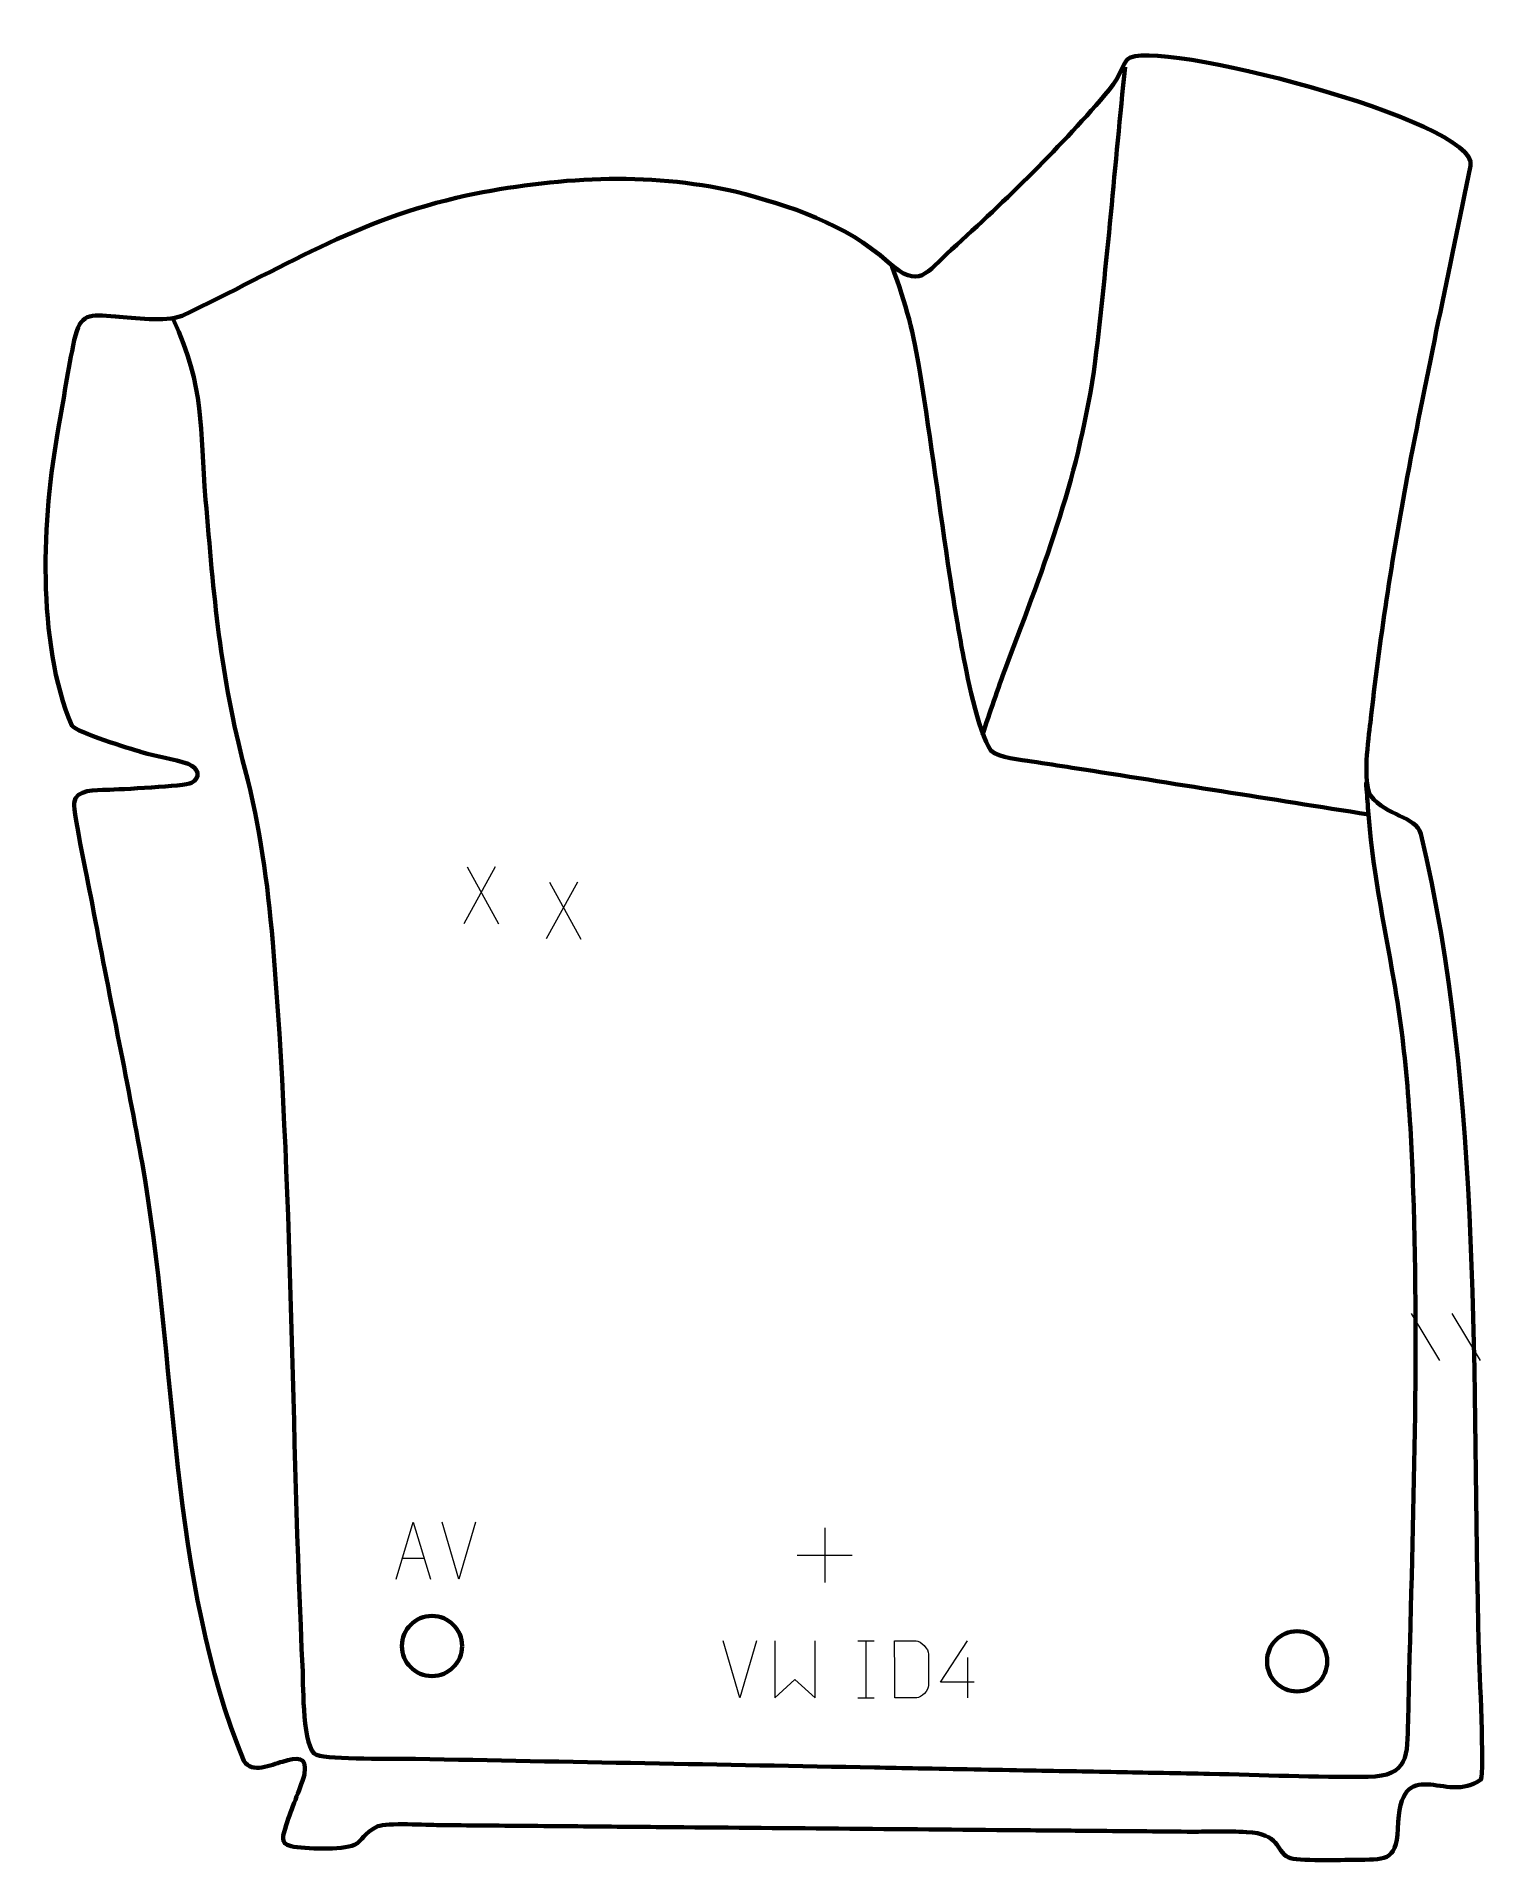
# Model space of a CAD drawing. Header units: millimetres. Extents: x -319 to 315, y -406 to 394.
import ezdxf

# ---------------------------------------------------------------- set-up
doc = ezdxf.new("R2010")
doc.units = ezdxf.units.MM
doc.header["$MEASUREMENT"] = 0
doc.layers.add('layer 1', color=7, linetype='Continuous')
doc.layers.add('layer 2', color=7, linetype='Continuous')

msp = doc.modelspace()

# ---------------------------------------------------------------- linework, layer by layer
at = {"layer": 'layer 1', "color": 142, "lineweight": 158}
for points, knots in [([(158.0536, 380.5038), (153.6634, 337.6386), (150.1079, 294.3018), (144.9627, 251.57), (144.9627, 251.57), (138.1053, 201.7497), (123.4765, 164.2242), (105.9344, 117.8436), (105.9344, 117.8436), (102.1762, 107.907), (98.8816, 97.8189), (95.5286, 87.7416)], [0, 0, 0, 0, 0.25, 0.25, 0.25, 0.25, 0.5, 0.5, 0.5, 0.5, 1, 1, 1, 1]), ([(55.9034, 293.2796), (62.4036, 275.5641), (65.264, 264.7283), (68.2793, 246.0521), (68.2793, 246.0521), (73.0409, 216.5605), (76.8241, 186.9159), (81.2754, 157.3756), (81.2754, 157.3756), (82.282, 150.7517), (83.3424, 144.1439), (84.4738, 137.54), (84.4738, 137.54), (85.1534, 133.6066), (85.86, 129.6813), (86.5909, 125.7571), (86.5909, 125.7571), (88.5001, 115.5487), (93.4685, 89.2201), (99.2999, 81.0272), (99.2999, 81.0272), (102.6208, 77.6097), (112.5163, 76.9732), (117.2535, 76.2436), (117.2535, 76.2436), (123.1383, 75.3372), (129.0218, 74.4222), (134.9071, 73.5184), (134.9071, 73.5184), (134.9071, 73.5184), (135.8895, 73.3672), (135.8895, 73.3672), (135.8895, 73.3672), (178.8573, 66.579), (221.8253, 59.7908), (264.7932, 53.0026)], [0, 0, 0, 0, 0.1, 0.1, 0.1, 0.1, 0.2, 0.2, 0.2, 0.2, 0.3, 0.3, 0.3, 0.3, 0.4, 0.4, 0.4, 0.4, 0.5, 0.5, 0.5, 0.5, 0.6, 0.6, 0.6, 0.6, 0.7, 0.7, 0.7, 0.7, 0.8, 0.8, 0.8, 0.8, 1, 1, 1, 1]), ([(-259.0012, 269.935), (-244.7845, 239.8217), (-247.4531, 222.5964), (-244.7157, 190.9006), (-244.7157, 190.9006), (-241.2293, 149.4469), (-238.3519, 113.637), (-227.5528, 73.0651), (-227.5528, 73.0651), (-220.598, 46.3273), (-217.752, 24.3526), (-215.3017, -3.0171), (-215.3017, -3.0171), (-206.4503, -109.5785), (-207.3588, -215.8175), (-202.1827, -322.3908), (-202.1827, -322.3908), (-201.9829, -328.6343), (-202.1904, -356.7861), (-196.1348, -358.9307), (-196.1348, -358.9307), (-190.0318, -361.0918), (-161.6158, -360.4966), (-152.7688, -360.6633), (-152.7688, -360.6633), (-85.7583, -361.9254), (-18.7476, -363.1808), (48.263, -364.4393), (48.263, -364.4393), (54.6299, -364.559), (60.997, -364.6786), (67.3639, -364.7981), (67.3639, -364.7981), (83.7842, -365.1065), (100.2043, -365.4149), (116.6245, -365.7233), (116.6245, -365.7233), (130.0288, -365.9751), (143.433, -366.2268), (156.8372, -366.4786), (156.8372, -366.4786), (162.8691, -366.5918), (168.901, -366.7052), (174.933, -366.8184), (174.933, -366.8184), (181.6351, -366.9443), (188.3372, -367.0702), (195.0393, -367.1961), (195.0393, -367.1961), (218.1207, -367.6556), (241.4333, -368.7907), (264.4943, -368.5561), (264.4943, -368.5561), (282.4889, -368.0774), (281.6539, -359.2895), (282.0029, -343.9662), (282.0029, -343.9662), (283.7267, -269.2926), (286.7491, -193.2452), (284.4883, -118.6455), (284.4883, -118.6455), (283.3893, -84.125), (281.7621, -53.7324), (275.7616, -19.547), (275.7616, -19.547), (271.4348, 5.0812), (266.1405, 31.17), (264.4247, 56.0203), (264.4247, 56.0203), (264.1698, 59.7136), (263.9132, 63.3953), (263.5973, 67.0841)], [0, 0, 0, 0, 0.05263158, 0.05263158, 0.05263158, 0.05263158, 0.10526316, 0.10526316, 0.10526316, 0.10526316, 0.15789474, 0.15789474, 0.15789474, 0.15789474, 0.21052632, 0.21052632, 0.21052632, 0.21052632, 0.26315789, 0.26315789, 0.26315789, 0.26315789, 0.31578947, 0.31578947, 0.31578947, 0.31578947, 0.36842105, 0.36842105, 0.36842105, 0.36842105, 0.42105263, 0.42105263, 0.42105263, 0.42105263, 0.47368421, 0.47368421, 0.47368421, 0.47368421, 0.52631579, 0.52631579, 0.52631579, 0.52631579, 0.57894737, 0.57894737, 0.57894737, 0.57894737, 0.63157895, 0.63157895, 0.63157895, 0.63157895, 0.68421053, 0.68421053, 0.68421053, 0.68421053, 0.73684211, 0.73684211, 0.73684211, 0.73684211, 0.78947368, 0.78947368, 0.78947368, 0.78947368, 0.84210526, 0.84210526, 0.84210526, 0.84210526, 0.89473684, 0.89473684, 0.89473684, 0.89473684, 1, 1, 1, 1])]:
    msp.add_open_spline(points, degree=3, knots=knots, dxfattribs=at)
at = {"layer": 'layer 1', "color": 250, "lineweight": 9}
for points in [[(-117.9302, 30.0809), (-117.9302, 30.0809), (-131.6708, 5.1851), (-131.6708, 5.1851)], [(-130.2162, 30.0809), (-130.2162, 30.0809), (-116.4756, 5.1274), (-116.4756, 5.1274)], [(-81.801, 23.3797), (-81.801, 23.3797), (-95.5417, -1.5161), (-95.5417, -1.5161)], [(-94.0871, 23.3797), (-94.0871, 23.3797), (-80.3465, -1.5738), (-80.3465, -1.5738)], [(283.4367, -165.6329), (283.4367, -165.6329), (295.8011, -186.1772), (295.8011, -186.1772)], [(301.1667, -165.6329), (301.1667, -165.6329), (313.5309, -186.1772), (313.5309, -186.1772)], [(-133.8463, -281.9881), (-133.8463, -281.9881), (-141.168, -257.0346), (-141.168, -257.0346)], [(-126.5243, -257.0346), (-126.5243, -257.0346), (-133.8461, -281.9881), (-133.8461, -281.9881)], [(26.4666, -259.4086), (26.4666, -259.4086), (26.4666, -283.3865), (26.4666, -283.3865)], [(14.4777, -271.3976), (14.4777, -271.3976), (38.4556, -271.3976), (38.4556, -271.3976)], [(-158.4831, -272.7315), (-158.4831, -272.7315), (-148.9874, -272.7315), (-148.9874, -272.7315)], [(-10.7444, -333.8933), (-10.7444, -333.8933), (-18.0662, -308.9397), (-18.0662, -308.9397)], [(-3.4225, -308.9397), (-3.4225, -308.9397), (-10.7443, -333.8933), (-10.7443, -333.8933)], [(40.9668, -308.9396), (40.9668, -308.9396), (48.1349, -308.9396), (48.1349, -308.9396)], [(44.5508, -308.9396), (44.5508, -308.9396), (44.5508, -333.893), (44.5508, -333.893)], [(89.0176, -316.2387), (89.0176, -316.2387), (89.0176, -333.9034), (89.0176, -333.9034)], [(40.9668, -333.893), (40.9668, -333.893), (48.1349, -333.893), (48.1349, -333.893)]]:
    msp.add_open_spline(points, degree=3, dxfattribs=at)
for points, knots in [([(-161.2057, -281.9809), (-161.2057, -281.9809), (-153.8347, -257.0274), (-153.8347, -257.0274), (-153.8347, -257.0274), (-153.8347, -257.0274), (-146.2648, -281.9809), (-146.2648, -281.9809)], [0, 0, 0, 0, 0.33333333, 0.33333333, 0.33333333, 0.33333333, 1, 1, 1, 1]), ([(4.5509, -308.9374), (4.5509, -308.9374), (4.5509, -333.8954), (4.5509, -333.8954), (4.5509, -333.8954), (4.5509, -333.8954), (13.3936, -325.8307), (13.3936, -325.8307), (13.3936, -325.8307), (13.3936, -325.8307), (22.236, -333.8948), (22.236, -333.8948), (22.236, -333.8948), (22.236, -333.8948), (22.236, -308.9374), (22.236, -308.9374)], [0, 0, 0, 0, 0.2, 0.2, 0.2, 0.2, 0.4, 0.4, 0.4, 0.4, 0.6, 0.6, 0.6, 0.6, 1, 1, 1, 1]), ([(57.1586, -333.865), (59.4904, -333.8646), (64.4406, -333.8886), (66.7721, -333.8889), (66.7721, -333.8889), (68.6971, -333.9943), (72.0157, -330.4527), (72.0045, -328.4354), (72.0045, -328.4354), (72.0041, -322.6653), (72.0041, -320.4956), (72.0045, -314.7263), (72.0045, -314.7263), (72.0002, -312.5882), (68.6257, -308.9281), (66.4733, -308.9416), (66.4733, -308.9416), (64.1476, -308.9416), (59.4233, -308.9416), (57.0972, -308.9416), (57.0972, -308.9416), (57.0976, -314.6885), (57.1589, -328.1177), (57.1586, -333.865)], [0, 0, 0, 0, 0.14285714, 0.14285714, 0.14285714, 0.14285714, 0.28571429, 0.28571429, 0.28571429, 0.28571429, 0.42857143, 0.42857143, 0.42857143, 0.42857143, 0.57142857, 0.57142857, 0.57142857, 0.57142857, 0.71428571, 0.71428571, 0.71428571, 0.71428571, 1, 1, 1, 1]), ([(91.9617, -326.9998), (91.9617, -326.9998), (77.14, -326.9998), (77.14, -326.9998), (77.14, -326.9998), (77.14, -326.9998), (89.0176, -308.9293), (89.0176, -308.9293)], [0, 0, 0, 0, 0.33333333, 0.33333333, 0.33333333, 0.33333333, 1, 1, 1, 1])]:
    msp.add_open_spline(points, degree=3, knots=knots, dxfattribs=at)
at = {"layer": 'layer 1', "color": 142, "lineweight": 200}
for points in [[(-132.3821, -311.2152), (-132.3821, -303.9299), (-138.288, -298.0241), (-145.5733, -298.0241), (-145.5733, -298.0241), (-152.8587, -298.024), (-158.7646, -303.9299), (-158.7646, -311.2152), (-158.7646, -311.2152), (-158.7647, -318.5005), (-152.8587, -324.4064), (-145.5734, -324.4064), (-145.5734, -324.4064), (-138.288, -324.4065), (-132.3821, -318.5006), (-132.3821, -311.2152)], [(-132.3821, -311.2153), (-132.3821, -303.9299), (-138.288, -298.0241), (-145.5733, -298.0241), (-145.5733, -298.0241), (-152.8587, -298.0241), (-158.7646, -303.9299), (-158.7646, -311.2152), (-158.7646, -311.2152), (-158.7647, -318.5005), (-152.8587, -324.4064), (-145.5734, -324.4065), (-145.5734, -324.4065), (-138.288, -324.4065), (-132.3821, -318.5006), (-132.3821, -311.2153)], [(-132.3821, -311.2153), (-132.3821, -303.9299), (-138.288, -298.0241), (-145.5733, -298.0241), (-145.5733, -298.0241), (-152.8587, -298.0241), (-158.7646, -303.9299), (-158.7646, -311.2152), (-158.7646, -311.2152), (-158.7647, -318.5005), (-152.8587, -324.4064), (-145.5734, -324.4065), (-145.5734, -324.4065), (-138.288, -324.4065), (-132.3821, -318.5006), (-132.3821, -311.2153)], [(-132.3821, -311.2153), (-132.3821, -303.9299), (-138.288, -298.0241), (-145.5733, -298.0241), (-145.5733, -298.0241), (-152.8587, -298.0241), (-158.7646, -303.9299), (-158.7646, -311.2153), (-158.7646, -311.2153), (-158.7647, -318.5005), (-152.8587, -324.4065), (-145.5734, -324.4065), (-145.5734, -324.4065), (-138.288, -324.4065), (-132.3821, -318.5006), (-132.3821, -311.2153)], [(-132.3821, -311.2153), (-132.3821, -303.9299), (-138.288, -298.0241), (-145.5733, -298.0241), (-145.5733, -298.0241), (-152.8587, -298.0241), (-158.7646, -303.9299), (-158.7646, -311.2153), (-158.7646, -311.2153), (-158.7647, -318.5006), (-152.8587, -324.4065), (-145.5734, -324.4065), (-145.5734, -324.4065), (-138.288, -324.4065), (-132.3821, -318.5006), (-132.3821, -311.2153)], [(-132.3821, -311.2153), (-132.3821, -303.9299), (-138.288, -298.0241), (-145.5733, -298.0241), (-145.5733, -298.0241), (-152.8587, -298.0241), (-158.7646, -303.9299), (-158.7646, -311.2153), (-158.7646, -311.2153), (-158.7647, -318.5006), (-152.8587, -324.4065), (-145.5734, -324.4065), (-145.5734, -324.4065), (-138.288, -324.4065), (-132.3821, -318.5006), (-132.3821, -311.2153)], [(-132.3821, -311.2153), (-132.3821, -303.9299), (-138.288, -298.0241), (-145.5733, -298.0241), (-145.5733, -298.0241), (-152.8587, -298.0241), (-158.7646, -303.9299), (-158.7646, -311.2153), (-158.7646, -311.2153), (-158.7647, -318.5006), (-152.8587, -324.4065), (-145.5734, -324.4065), (-145.5734, -324.4065), (-138.288, -324.4066), (-132.3821, -318.5006), (-132.3821, -311.2153)], [(-132.3821, -311.2153), (-132.3821, -303.9301), (-138.288, -298.0241), (-145.5733, -298.0241), (-145.5733, -298.0241), (-152.8587, -298.0241), (-158.7646, -303.9299), (-158.7646, -311.2153), (-158.7646, -311.2153), (-158.7647, -318.5006), (-152.8587, -324.4065), (-145.5734, -324.4065), (-145.5734, -324.4065), (-138.288, -324.4066), (-132.3821, -318.5007), (-132.3821, -311.2153)], [(-132.3821, -311.2154), (-132.3821, -303.9301), (-138.288, -298.0241), (-145.5733, -298.0241), (-145.5733, -298.0241), (-152.8587, -298.0241), (-158.7646, -303.9299), (-158.7646, -311.2153), (-158.7646, -311.2153), (-158.7647, -318.5006), (-152.8587, -324.4065), (-145.5734, -324.4066), (-145.5734, -324.4066), (-138.288, -324.4066), (-132.3821, -318.5007), (-132.3821, -311.2154)], [(-132.3821, -311.2154), (-132.3821, -303.9301), (-138.288, -298.0241), (-145.5733, -298.0241), (-145.5733, -298.0241), (-152.8587, -298.0241), (-158.7646, -303.9299), (-158.7646, -311.2153), (-158.7646, -311.2153), (-158.7647, -318.5006), (-152.8587, -324.4065), (-145.5734, -324.4066), (-145.5734, -324.4066), (-138.288, -324.4066), (-132.3821, -318.5007), (-132.3821, -311.2154)], [(-132.3821, -311.2154), (-132.3821, -303.9301), (-138.288, -298.0241), (-145.5733, -298.0241), (-145.5733, -298.0241), (-152.8587, -298.0241), (-158.7646, -303.9301), (-158.7646, -311.2153), (-158.7646, -311.2153), (-158.7647, -318.5006), (-152.8587, -324.4066), (-145.5734, -324.4066), (-145.5734, -324.4066), (-138.288, -324.4066), (-132.3821, -318.5007), (-132.3821, -311.2154)], [(-132.3821, -311.2154), (-132.3821, -303.9301), (-138.288, -298.0241), (-145.5733, -298.0241), (-145.5733, -298.0241), (-152.8587, -298.0241), (-158.7646, -303.9301), (-158.7646, -311.2154), (-158.7646, -311.2154), (-158.7647, -318.5007), (-152.8587, -324.4066), (-145.5734, -324.4066), (-145.5734, -324.4066), (-138.288, -324.4066), (-132.3821, -318.5007), (-132.3821, -311.2154)], [(-132.3821, -311.2154), (-132.3821, -303.9301), (-138.288, -298.0241), (-145.5733, -298.0241), (-145.5733, -298.0241), (-152.8587, -298.0241), (-158.7646, -303.9301), (-158.7646, -311.2154), (-158.7646, -311.2154), (-158.7647, -318.5007), (-152.8587, -324.4066), (-145.5734, -324.4066), (-145.5734, -324.4066), (-138.288, -324.4066), (-132.3821, -318.5007), (-132.3821, -311.2154)], [(-132.3821, -311.2154), (-132.3821, -303.9301), (-138.288, -298.0241), (-145.5733, -298.0241), (-145.5733, -298.0241), (-152.8587, -298.0241), (-158.7646, -303.9301), (-158.7646, -311.2154), (-158.7646, -311.2154), (-158.7647, -318.5007), (-152.8587, -324.4066), (-145.5734, -324.4066), (-145.5734, -324.4066), (-138.288, -324.4067), (-132.3821, -318.5007), (-132.3821, -311.2154)], [(-132.3821, -311.2154), (-132.3821, -303.9301), (-138.288, -298.0241), (-145.5733, -298.0241), (-145.5733, -298.0241), (-152.8587, -298.0241), (-158.7646, -303.9301), (-158.7646, -311.2154), (-158.7646, -311.2154), (-158.7647, -318.5007), (-152.8587, -324.4066), (-145.5734, -324.4066), (-145.5734, -324.4066), (-138.288, -324.4067), (-132.3821, -318.5008), (-132.3821, -311.2154)], [(-132.3821, -311.2154), (-132.3821, -303.9302), (-138.288, -298.0243), (-145.5733, -298.0241), (-145.5733, -298.0241), (-152.8587, -298.0241), (-158.7646, -303.9301), (-158.7646, -311.2154), (-158.7646, -311.2154), (-158.7647, -318.5007), (-152.8587, -324.4066), (-145.5734, -324.4066), (-145.5734, -324.4066), (-138.288, -324.4067), (-132.3821, -318.5008), (-132.3821, -311.2154)], [(-132.3821, -311.2155), (-132.3821, -303.9302), (-138.288, -298.0243), (-145.5733, -298.0243), (-145.5733, -298.0243), (-152.8587, -298.0243), (-158.7646, -303.9301), (-158.7646, -311.2154), (-158.7646, -311.2154), (-158.7647, -318.5007), (-152.8587, -324.4066), (-145.5734, -324.4067), (-145.5734, -324.4067), (-138.288, -324.4067), (-132.3821, -318.5008), (-132.3821, -311.2155)], [(-132.3821, -311.2155), (-132.3821, -303.9302), (-138.288, -298.0243), (-145.5733, -298.0243), (-145.5733, -298.0243), (-152.8587, -298.0243), (-158.7646, -303.9301), (-158.7646, -311.2154), (-158.7646, -311.2154), (-158.7647, -318.5007), (-152.8587, -324.4066), (-145.5734, -324.4067), (-145.5734, -324.4067), (-138.288, -324.4067), (-132.3821, -318.5008), (-132.3821, -311.2155)], [(-132.3821, -311.2155), (-132.3821, -303.9302), (-138.288, -298.0243), (-145.5733, -298.0243), (-145.5733, -298.0243), (-152.8587, -298.0243), (-158.7646, -303.9302), (-158.7646, -311.2155), (-158.7646, -311.2155), (-158.7647, -318.5007), (-152.8587, -324.4067), (-145.5734, -324.4067), (-145.5734, -324.4067), (-138.288, -324.4067), (-132.3821, -318.5008), (-132.3821, -311.2155)], [(-132.3821, -311.2155), (-132.3821, -303.9302), (-138.288, -298.0243), (-145.5733, -298.0243), (-145.5733, -298.0243), (-152.8587, -298.0243), (-158.7646, -303.9302), (-158.7646, -311.2155), (-158.7646, -311.2155), (-158.7647, -318.5008), (-152.8587, -324.4067), (-145.5734, -324.4067), (-145.5734, -324.4067), (-138.288, -324.4067), (-132.3821, -318.5008), (-132.3821, -311.2155)], [(-132.3821, -311.2155), (-132.3821, -303.9302), (-138.288, -298.0243), (-145.5733, -298.0243), (-145.5733, -298.0243), (-152.8587, -298.0243), (-158.7646, -303.9302), (-158.7646, -311.2155), (-158.7646, -311.2155), (-158.7647, -318.5008), (-152.8587, -324.4067), (-145.5734, -324.4067), (-145.5734, -324.4067), (-138.288, -324.4067), (-132.3821, -318.5008), (-132.3821, -311.2155)], [(246.6057, -317.9168), (246.6057, -310.6316), (240.6998, -304.7257), (233.4145, -304.7257), (233.4145, -304.7257), (226.1291, -304.7256), (220.2232, -310.6315), (220.2232, -317.9168), (220.2232, -317.9168), (220.2231, -325.2021), (226.1291, -331.1079), (233.4144, -331.1079), (233.4144, -331.1079), (240.6998, -331.1081), (246.6057, -325.2021), (246.6057, -317.9168)], [(246.6057, -317.9169), (246.6057, -310.6316), (240.6998, -304.7257), (233.4145, -304.7257), (233.4145, -304.7257), (226.1291, -304.7257), (220.2232, -310.6315), (220.2232, -317.9168), (220.2232, -317.9168), (220.2231, -325.2021), (226.1291, -331.1079), (233.4144, -331.1081), (233.4144, -331.1081), (240.6998, -331.1081), (246.6057, -325.2021), (246.6057, -317.9169)], [(246.6057, -317.9169), (246.6057, -310.6316), (240.6998, -304.7257), (233.4145, -304.7257), (233.4145, -304.7257), (226.1291, -304.7257), (220.2232, -310.6315), (220.2232, -317.9168), (220.2232, -317.9168), (220.2231, -325.2021), (226.1291, -331.1079), (233.4144, -331.1081), (233.4144, -331.1081), (240.6998, -331.1081), (246.6057, -325.2021), (246.6057, -317.9169)], [(246.6057, -317.9169), (246.6057, -310.6316), (240.6998, -304.7257), (233.4145, -304.7257), (233.4145, -304.7257), (226.1291, -304.7257), (220.2232, -310.6316), (220.2232, -317.9169), (220.2232, -317.9169), (220.2231, -325.2021), (226.1291, -331.1081), (233.4144, -331.1081), (233.4144, -331.1081), (240.6998, -331.1081), (246.6057, -325.2021), (246.6057, -317.9169)], [(246.6057, -317.9169), (246.6057, -310.6316), (240.6998, -304.7257), (233.4145, -304.7257), (233.4145, -304.7257), (226.1291, -304.7257), (220.2232, -310.6316), (220.2232, -317.9169), (220.2232, -317.9169), (220.2231, -325.2021), (226.1291, -331.1081), (233.4144, -331.1081), (233.4144, -331.1081), (240.6998, -331.1081), (246.6057, -325.2021), (246.6057, -317.9169)], [(246.6057, -317.9169), (246.6057, -310.6316), (240.6998, -304.7257), (233.4145, -304.7257), (233.4145, -304.7257), (226.1291, -304.7257), (220.2232, -310.6316), (220.2232, -317.9169), (220.2232, -317.9169), (220.2231, -325.2021), (226.1291, -331.1081), (233.4144, -331.1081), (233.4144, -331.1081), (240.6998, -331.1081), (246.6057, -325.2021), (246.6057, -317.9169)], [(246.6057, -317.9169), (246.6057, -310.6316), (240.6998, -304.7257), (233.4145, -304.7257), (233.4145, -304.7257), (226.1291, -304.7257), (220.2232, -310.6316), (220.2232, -317.9169), (220.2232, -317.9169), (220.2231, -325.2021), (226.1291, -331.1081), (233.4144, -331.1081), (233.4144, -331.1081), (240.6998, -331.1082), (246.6057, -325.2021), (246.6057, -317.9169)], [(246.6057, -317.9169), (246.6057, -310.6317), (240.6998, -304.7258), (233.4145, -304.7257), (233.4145, -304.7257), (226.1291, -304.7257), (220.2232, -310.6316), (220.2232, -317.9169), (220.2232, -317.9169), (220.2231, -325.2021), (226.1291, -331.1081), (233.4144, -331.1081), (233.4144, -331.1081), (240.6998, -331.1082), (246.6057, -325.2023), (246.6057, -317.9169)], [(246.6057, -317.917), (246.6057, -310.6317), (240.6998, -304.7258), (233.4145, -304.7258), (233.4145, -304.7258), (226.1291, -304.7257), (220.2232, -310.6316), (220.2232, -317.9169), (220.2232, -317.9169), (220.2231, -325.2021), (226.1291, -331.1081), (233.4144, -331.1082), (233.4144, -331.1082), (240.6998, -331.1082), (246.6057, -325.2023), (246.6057, -317.917)], [(246.6057, -317.917), (246.6057, -310.6317), (240.6998, -304.7258), (233.4145, -304.7258), (233.4145, -304.7258), (226.1291, -304.7258), (220.2232, -310.6316), (220.2232, -317.9169), (220.2232, -317.9169), (220.2231, -325.2021), (226.1291, -331.1081), (233.4144, -331.1082), (233.4144, -331.1082), (240.6998, -331.1082), (246.6057, -325.2023), (246.6057, -317.917)], [(246.6057, -317.917), (246.6057, -310.6317), (240.6998, -304.7258), (233.4145, -304.7258), (233.4145, -304.7258), (226.1291, -304.7258), (220.2232, -310.6317), (220.2232, -317.9169), (220.2232, -317.9169), (220.2231, -325.2021), (226.1291, -331.1082), (233.4144, -331.1082), (233.4144, -331.1082), (240.6998, -331.1082), (246.6057, -325.2023), (246.6057, -317.917)], [(246.6057, -317.917), (246.6057, -310.6317), (240.6998, -304.7258), (233.4145, -304.7258), (233.4145, -304.7258), (226.1291, -304.7258), (220.2232, -310.6317), (220.2232, -317.917), (220.2232, -317.917), (220.2231, -325.2023), (226.1291, -331.1082), (233.4144, -331.1082), (233.4144, -331.1082), (240.6998, -331.1082), (246.6057, -325.2023), (246.6057, -317.917)], [(246.6057, -317.917), (246.6057, -310.6317), (240.6998, -304.7258), (233.4145, -304.7258), (233.4145, -304.7258), (226.1291, -304.7258), (220.2232, -310.6317), (220.2232, -317.917), (220.2232, -317.917), (220.2231, -325.2023), (226.1291, -331.1082), (233.4144, -331.1082), (233.4144, -331.1082), (240.6998, -331.1082), (246.6057, -325.2023), (246.6057, -317.917)], [(246.6057, -317.917), (246.6057, -310.6317), (240.6998, -304.7258), (233.4145, -304.7258), (233.4145, -304.7258), (226.1291, -304.7258), (220.2232, -310.6317), (220.2232, -317.917), (220.2232, -317.917), (220.2231, -325.2023), (226.1291, -331.1082), (233.4144, -331.1082), (233.4144, -331.1082), (240.6998, -331.1083), (246.6057, -325.2023), (246.6057, -317.917)], [(246.6057, -317.917), (246.6057, -310.6317), (240.6998, -304.7258), (233.4145, -304.7258), (233.4145, -304.7258), (226.1291, -304.7258), (220.2232, -310.6317), (220.2232, -317.917), (220.2232, -317.917), (220.2231, -325.2023), (226.1291, -331.1082), (233.4144, -331.1082), (233.4144, -331.1082), (240.6998, -331.1083), (246.6057, -325.2024), (246.6057, -317.917)], [(246.6057, -317.917), (246.6057, -310.6318), (240.6998, -304.7259), (233.4145, -304.7258), (233.4145, -304.7258), (226.1291, -304.7258), (220.2232, -310.6317), (220.2232, -317.917), (220.2232, -317.917), (220.2231, -325.2023), (226.1291, -331.1082), (233.4144, -331.1082), (233.4144, -331.1082), (240.6998, -331.1083), (246.6057, -325.2024), (246.6057, -317.917)], [(246.6057, -317.917), (246.6057, -310.6318), (240.6998, -304.7259), (233.4145, -304.7259), (233.4145, -304.7259), (226.1291, -304.7259), (220.2232, -310.6317), (220.2232, -317.917), (220.2232, -317.917), (220.2231, -325.2023), (226.1291, -331.1082), (233.4144, -331.1083), (233.4144, -331.1083), (240.6998, -331.1083), (246.6057, -325.2024), (246.6057, -317.917)], [(246.6057, -317.917), (246.6057, -310.6318), (240.6998, -304.7259), (233.4145, -304.7259), (233.4145, -304.7259), (226.1291, -304.7259), (220.2232, -310.6317), (220.2232, -317.917), (220.2232, -317.917), (220.2231, -325.2023), (226.1291, -331.1082), (233.4144, -331.1083), (233.4144, -331.1083), (240.6998, -331.1083), (246.6057, -325.2024), (246.6057, -317.917)], [(246.6057, -317.917), (246.6057, -310.6318), (240.6998, -304.7259), (233.4145, -304.7259), (233.4145, -304.7259), (226.1291, -304.7259), (220.2232, -310.6318), (220.2232, -317.917), (220.2232, -317.917), (220.2231, -325.2023), (226.1291, -331.1083), (233.4144, -331.1083), (233.4144, -331.1083), (240.6998, -331.1083), (246.6057, -325.2024), (246.6057, -317.917)], [(246.6057, -317.917), (246.6057, -310.6318), (240.6998, -304.7259), (233.4145, -304.7259), (233.4145, -304.7259), (226.1291, -304.7259), (220.2232, -310.6318), (220.2232, -317.917), (220.2232, -317.917), (220.2231, -325.2024), (226.1291, -331.1083), (233.4144, -331.1083), (233.4144, -331.1083), (240.6998, -331.1083), (246.6057, -325.2024), (246.6057, -317.917)], [(246.6057, -317.917), (246.6057, -310.6318), (240.6998, -304.7259), (233.4145, -304.7259), (233.4145, -304.7259), (226.1291, -304.7259), (220.2232, -310.6318), (220.2232, -317.917), (220.2232, -317.917), (220.2231, -325.2024), (226.1291, -331.1083), (233.4144, -331.1083), (233.4144, -331.1083), (240.6998, -331.1083), (246.6057, -325.2024), (246.6057, -317.917)]]:
    msp.add_open_spline(points, degree=3, knots=[0, 0, 0, 0, 0.2, 0.2, 0.2, 0.2, 0.4, 0.4, 0.4, 0.4, 0.6, 0.6, 0.6, 0.6, 1, 1, 1, 1], dxfattribs=at)
for points in [[(-145.5733, -298.0241), (-145.5733, -298.0241), (-145.5733, -298.0243), (-145.5733, -298.0243)], [(-158.7646, -311.2152), (-158.7646, -311.2152), (-158.7646, -311.2155), (-158.7646, -311.2155)], [(-132.3821, -311.2152), (-132.3821, -311.2152), (-132.3821, -311.2155), (-132.3821, -311.2155)], [(-132.3821, -311.2152), (-132.3821, -311.2152), (-132.3821, -311.2155), (-132.3821, -311.2155)], [(233.4145, -304.7257), (233.4145, -304.7257), (233.4145, -304.7259), (233.4145, -304.7259)], [(220.2232, -317.9168), (220.2232, -317.9168), (220.2232, -317.917), (220.2232, -317.917)], [(246.6057, -317.9168), (246.6057, -317.9168), (246.6057, -317.917), (246.6057, -317.917)], [(246.6057, -317.9168), (246.6057, -317.9168), (246.6057, -317.917), (246.6057, -317.917)], [(-145.5734, -324.4064), (-145.5734, -324.4064), (-145.5734, -324.4067), (-145.5734, -324.4067)], [(233.4144, -331.1079), (233.4144, -331.1079), (233.4144, -331.1083), (233.4144, -331.1083)]]:
    msp.add_open_spline(points, degree=3, dxfattribs=at)
at = {"layer": 'layer 2', "color": 242, "lineweight": 158}
msp.add_open_spline([(-255.0515, 271.4794), (-211.582, 291.9336), (-178.8695, 313.6206), (-130.5314, 324.1257), (-130.5314, 324.1257), (-92.2151, 332.1028), (-51.1003, 334.7104), (-12.6885, 325.8347), (-12.6885, 325.8347), (11.0744, 319.6983), (35.771, 311.771), (54.2285, 294.896), (54.2285, 294.896), (68.2248, 282.8179), (70.6007, 290.2462), (82.0687, 300.4968), (82.0687, 300.4968), (105.6008, 321.9211), (130.6513, 346.1751), (151.1459, 370.4671), (151.1459, 370.4671), (156.3753, 377.0223), (156.7516, 381.3651), (159.1354, 383.8341), (159.1354, 383.8341), (168.7429, 393.7851), (313.4577, 356.8638), (309.3959, 337.1549), (309.3959, 337.1549), (300.04, 291.7622), (290.3316, 246.2111), (281.6563, 200.7582), (281.6563, 200.7582), (275.0807, 165.7449), (269.4566, 128.7785), (265.4979, 93.3761), (265.4979, 93.3761), (264.6769, 86.1005), (261.9225, 67.0599), (265.6532, 61.1369), (265.6532, 61.1369), (272.525, 52.3328), (285.2006, 52.4259), (287.6361, 44.5852), (287.6361, 44.5852), (315.0238, -71.0583), (309.8837, -195.1846), (313.0432, -313.4641), (313.0432, -313.4641), (313.2841, -320.7209), (315.4876, -366.9486), (313.9068, -369.6978), (313.9068, -369.6978), (298.9232, -381.1905), (278.4952, -356.6982), (277.5419, -391.3322), (277.5419, -391.3322), (276.731, -406.0275), (271.7052, -404.6167), (258.4209, -404.8467), (258.4209, -404.8467), (253.7502, -404.9275), (232.7548, -405.4689), (229.7442, -403.8754), (229.7442, -403.8754), (223.4675, -400.5533), (226.3279, -393.4551), (211.2043, -392.6874), (211.2043, -392.6874), (202.9523, -392.2685), (193.6283, -392.6057), (185.1839, -392.5313), (185.1839, -392.5313), (171.7863, -392.4133), (158.3886, -392.2962), (144.991, -392.1786), (144.991, -392.1786), (140.3026, -392.1375), (135.614, -392.0963), (130.9254, -392.0552), (130.9254, -392.0552), (124.5625, -391.9992), (118.1994, -391.9435), (111.8364, -391.8877), (111.8364, -391.8877), (85.3797, -391.6555), (58.923, -391.4235), (32.4662, -391.1913), (32.4662, -391.1913), (6.6792, -390.965), (-19.1077, -390.7388), (-44.8946, -390.5124), (-44.8946, -390.5124), (-57.9555, -390.3979), (-71.0164, -390.2833), (-84.0773, -390.1687), (-84.0773, -390.1687), (-90.7753, -390.1099), (-97.4732, -390.0512), (-104.1711, -389.9924), (-104.1711, -389.9924), (-116.8971, -389.8807), (-129.6231, -389.7691), (-142.3491, -389.6573), (-142.3491, -389.6573), (-147.6528, -389.5769), (-165.384, -388.6297), (-169.2611, -390.1713), (-169.2611, -390.1713), (-175.6318, -393.2463), (-175.8449, -396.3178), (-179.4865, -398.2958), (-179.4865, -398.2958), (-185.1459, -400.6004), (-201.2183, -400.1719), (-207.261, -398.8889), (-207.261, -398.8889), (-212.6425, -397.7463), (-210.6386, -393.9415), (-209.4359, -389.7537), (-209.4359, -389.7537), (-207.1385, -382.1642), (-203.6211, -374.8545), (-201.4682, -367.5505), (-201.4682, -367.5505), (-200.0969, -359.0204), (-204.4663, -360.143), (-211.1116, -361.8859), (-211.1116, -361.8859), (-216.0834, -363.1899), (-224.3718, -367.3294), (-227.9453, -361.5604), (-227.9453, -361.5604), (-260.6271, -282.8997), (-257.4926, -184.2985), (-272.4344, -100.185), (-272.4344, -100.185), (-279.1967, -62.3198), (-287.2429, -24.5734), (-294.3113, 13.294), (-294.3113, 13.294), (-295.6248, 20.2848), (-302.6922, 53.8027), (-302.2696, 58.0918), (-302.2696, 58.0918), (-301.6626, 64.2498), (-292.7115, 63.6228), (-287.8851, 63.8102), (-287.8851, 63.8102), (-282.5244, 64.0454), (-253.6917, 65.3564), (-250.9568, 66.8176), (-250.9568, 66.8176), (-246.5804, 69.1556), (-247.7991, 73.3949), (-252.302, 75.1405), (-252.302, 75.1405), (-259.0195, 77.4467), (-265.944, 78.1763), (-272.8097, 80.3401), (-272.8097, 80.3401), (-278.1546, 82.0513), (-300.7615, 88.7835), (-303.4006, 91.9906), (-303.4006, 91.9906), (-318.7993, 128.4825), (-316.3408, 183.3353), (-309.2799, 221.808), (-309.2799, 221.808), (-306.9428, 234.5915), (-304.9594, 248.1433), (-302.2348, 260.754), (-302.2348, 260.754), (-299.6223, 272.8463), (-295.7322, 271.992), (-284.2495, 271.1787), (-284.2495, 271.1787), (-275.8128, 270.5811), (-262.9112, 268.5063), (-255.0515, 271.4794)], degree=3, knots=[0, 0, 0, 0, 0.02173913, 0.02173913, 0.02173913, 0.02173913, 0.04347826, 0.04347826, 0.04347826, 0.04347826, 0.06521739, 0.06521739, 0.06521739, 0.06521739, 0.08695652, 0.08695652, 0.08695652, 0.08695652, 0.10869565, 0.10869565, 0.10869565, 0.10869565, 0.13043478, 0.13043478, 0.13043478, 0.13043478, 0.15217391, 0.15217391, 0.15217391, 0.15217391, 0.17391304, 0.17391304, 0.17391304, 0.17391304, 0.19565217, 0.19565217, 0.19565217, 0.19565217, 0.2173913, 0.2173913, 0.2173913, 0.2173913, 0.23913043, 0.23913043, 0.23913043, 0.23913043, 0.26086957, 0.26086957, 0.26086957, 0.26086957, 0.2826087, 0.2826087, 0.2826087, 0.2826087, 0.30434783, 0.30434783, 0.30434783, 0.30434783, 0.32608696, 0.32608696, 0.32608696, 0.32608696, 0.34782609, 0.34782609, 0.34782609, 0.34782609, 0.36956522, 0.36956522, 0.36956522, 0.36956522, 0.39130435, 0.39130435, 0.39130435, 0.39130435, 0.41304348, 0.41304348, 0.41304348, 0.41304348, 0.43478261, 0.43478261, 0.43478261, 0.43478261, 0.45652174, 0.45652174, 0.45652174, 0.45652174, 0.47826087, 0.47826087, 0.47826087, 0.47826087, 0.5, 0.5, 0.5, 0.5, 0.52173913, 0.52173913, 0.52173913, 0.52173913, 0.54347826, 0.54347826, 0.54347826, 0.54347826, 0.56521739, 0.56521739, 0.56521739, 0.56521739, 0.58695652, 0.58695652, 0.58695652, 0.58695652, 0.60869565, 0.60869565, 0.60869565, 0.60869565, 0.63043478, 0.63043478, 0.63043478, 0.63043478, 0.65217391, 0.65217391, 0.65217391, 0.65217391, 0.67391304, 0.67391304, 0.67391304, 0.67391304, 0.69565217, 0.69565217, 0.69565217, 0.69565217, 0.7173913, 0.7173913, 0.7173913, 0.7173913, 0.73913043, 0.73913043, 0.73913043, 0.73913043, 0.76086957, 0.76086957, 0.76086957, 0.76086957, 0.7826087, 0.7826087, 0.7826087, 0.7826087, 0.80434783, 0.80434783, 0.80434783, 0.80434783, 0.82608696, 0.82608696, 0.82608696, 0.82608696, 0.84782609, 0.84782609, 0.84782609, 0.84782609, 0.86956522, 0.86956522, 0.86956522, 0.86956522, 0.89130435, 0.89130435, 0.89130435, 0.89130435, 0.91304348, 0.91304348, 0.91304348, 0.91304348, 0.93478261, 0.93478261, 0.93478261, 0.93478261, 0.95652174, 0.95652174, 0.95652174, 0.95652174, 1, 1, 1, 1], dxfattribs=at)

doc.saveas('drawing.dxf')
